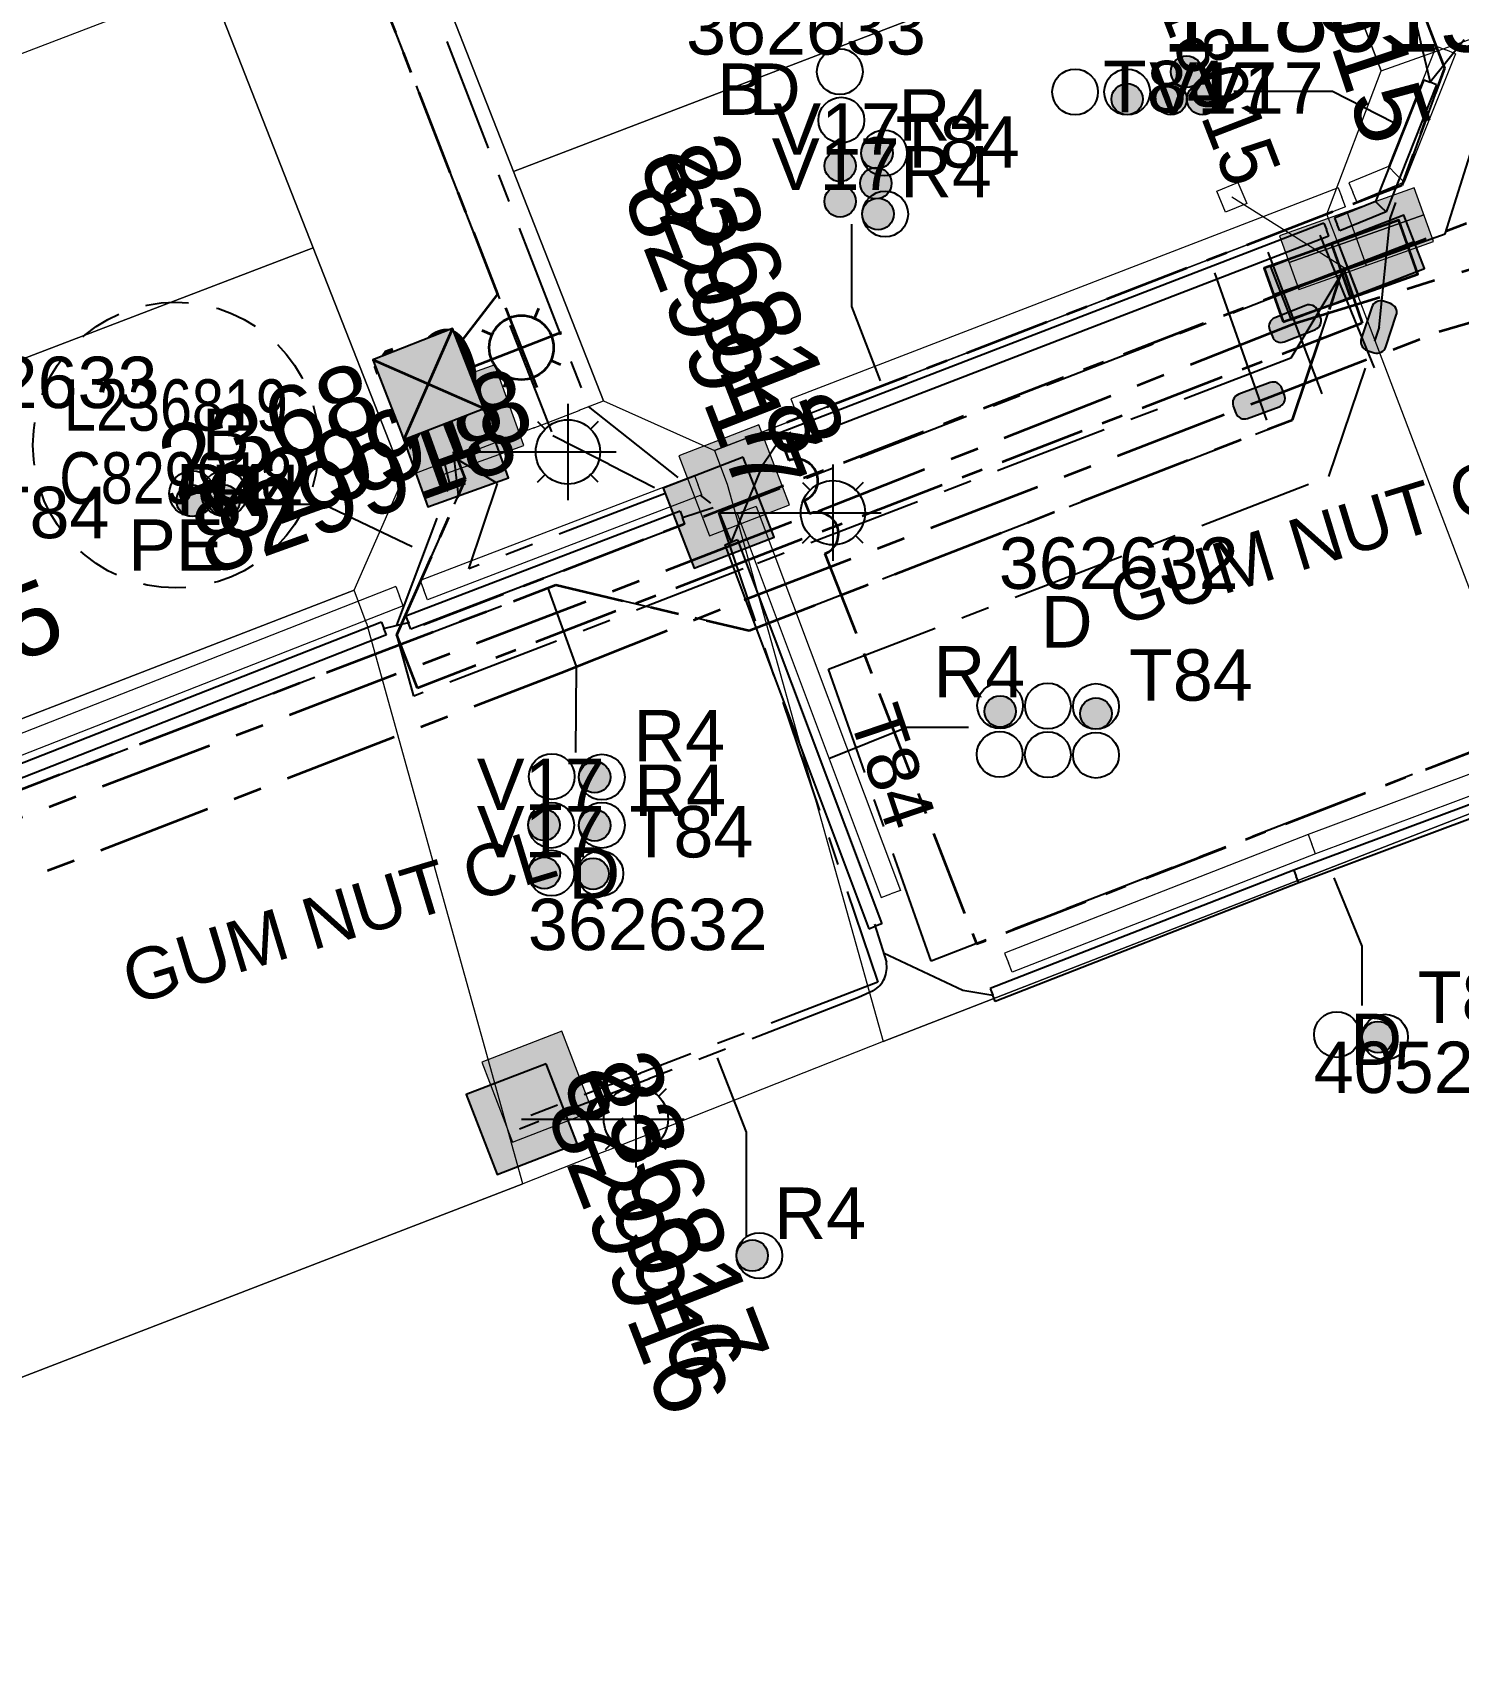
# Model space of a CAD drawing. Header units: metres. Extents: x 0 to 310918, y 0 to 6270107.
# Drawn here: x 310608.4 to 310658.3, y 6269628 to 6269685.3 of the extents above; entities that cross this region are included whole.
import ezdxf
from ezdxf import colors
from ezdxf.entities.mleader import LeaderData, LeaderLine
from ezdxf.enums import TextEntityAlignment as Align
from ezdxf.math import Vec2, Vec3

# ---------------------------------------------------------------- set-up
doc = ezdxf.new("R2010")
doc.units = ezdxf.units.M
for name, pattern in [('Cable Exist UG', [7, 4, -1, 1, -1]), ('Dash', [5, 3, -2]), ('DASHED', [19.05, 12.7, -6.35]), ('PHANTOMX2', [6.6, 3, -0.75, 0.2, -0.75, 0.2, -0.75, 0.2, -0.75])]:
    doc.linetypes.add(name, pattern=pattern)
doc.layers.get('0').update_dxf_attribs({"color": 6})
for name, color, linetype, lineweight in [('_User Miscellaneous1', 30, 'Continuous', 13), ('_User_HV_Exist', 1, 'Continuous', 35), ('_User_LV_Exist', 5, 'Continuous', 35), ('Cadastre Developer_SP_NEW', 92, 'Continuous', 15), ('Cadastre Land Parcels_SP_EXT', 118, 'Continuous', 15), ('Cadastre Roads_SP_EXT', 218, 'Continuous', 15), ('Mains_HV_EXT', 13, 'Continuous', 25), ('Mains_LV_EXT', 163, 'Continuous', 25), ('Mains_LV_SL_EXT', 135, 'Continuous', 25), ('Services_SP_EXT', 42, 'PHANTOMX2', 20)]:
    doc.layers.add(name, color=color, linetype=linetype, lineweight=lineweight)
doc.layers.add('_User Miscellaneous12', color=252, linetype='Continuous', lineweight=13, plot=False, transparency=0.75)
for name, color, linetype in [('Duct_SP_EXT', 30, 'Continuous'), ('Equip_HV_EXT', 7, 'Continuous'), ('Equip_LV_EXT', 7, 'Continuous'), ('Notes_LV_MISC', 5, 'Continuous'), ('SupportsUG_SP_LV_EXT', 7, 'Continuous'), ('SupportsUG_SP_LV_SL_EXT', 7, 'Continuous'), ('Trench_SP_EXT', 7, 'Continuous')]:
    doc.layers.add(name, color=color, linetype=linetype)
doc.layers.add('Features_HIDE', color=1, linetype='Continuous', plot=False)
doc.layers.add('UNKNOWN_FEATURES', color=1, linetype='DASHED', plot=False)
doc.styles.add('COLUMN_LABEL', font='arial.ttf', dxfattribs={"height": 2})
doc.styles.add('iecARIAL', font='arial.ttf', dxfattribs={"height": 2})
doc.styles.add('POLE_LABEL', font='arial.ttf', dxfattribs={"height": 2})
doc.styles.add('SL_LABEL', font='arial.ttf', dxfattribs={"height": 2})
doc.styles.get("Standard").update_dxf_attribs({"font": 'arial.ttf'})

# ---------------------------------------------------------------- blocks, each defined once
blk = doc.blocks.new('COLUMN_EXT')
blk.add_hatch(color=256).paths.add_polyline_path([(1.5, -1.5), (1.5, 1.5), (-1.5, 1.5), (-1.5, -1.5)])
blk.add_lwpolyline([(1.5, 1.5), (-1.5, 1.5), (-1.5, -1.5), (1.5, -1.5)], close=True)
at = {"flags": 1}
blk.add_attdef('Z', (-1.813, 2.351), '', height=0.2, rotation=180, dxfattribs=at)
at = {"flags": 9}
for tag, p in [('SUBURB', (-1.813, 1.8)), ('NOTES', (-1.813, 2)), ('STREETNAME', (-1.813, 1.6)), ('LOCATION', (-1.813, 1.4)), ('LEGEND', (-1.813, 1.2)), ('OWNED_BY', (-1.813, 0.6)), ('USAGE', (-1.813, 1)), ('STATE', (-1.813, 0.8)), ('COLUMN_TYPE', (-1.813, 0.4))]:
    blk.add_attdef(tag, text='', height=0.2, rotation=180, dxfattribs=at).set_placement(p, align=Align.MIDDLE_LEFT)
for tag, style, p in [('STRUCTURE_PLANT_NUMBER', 'POLE_LABEL', (-1.813, -0.031)), ('STREET_CODE', 'COLUMN_LABEL', (-1.813, 0.2))]:
    blk.add_attdef(tag, text='', height=0.2, rotation=180, dxfattribs=dict(at, style=style)).set_placement(p, align=Align.MIDDLE_LEFT)
at = {"style": 'COLUMN_LABEL', "width": 0.9, "flags": 8}
blk.add_attdef('ASSET_NUM', text='', height=2, rotation=270, dxfattribs=at).set_placement((2, -4), align=Align.MIDDLE_LEFT)
blk = doc.blocks.new('PILLAR_EXT')
blk.add_hatch(color=256).paths.add_polyline_path([(-2.5, 1), (-2.5, -1), (2.5, -1), (2.5, 1)])
for p, q in [((0, 1), (0, -1)), ((-2.5, 0), (2.5, 0))]:
    blk.add_line(p, q)
at = {"ltscale": 10}
blk.add_line((2.5, 0), (-2.5, 0), dxfattribs=at)
blk.add_lwpolyline([(-2.5, -1), (-1.25, -1), (1.25, -1), (2.5, -1), (2.5, 1), (-2.5, 1)], close=True)
at = {"width": 0.9, "flags": 8}
blk.add_attdef('ASSET_NUM', text='', height=2, rotation=90, dxfattribs=at).set_placement((-2, 4), align=Align.MIDDLE_LEFT)
for tag, p, flags in [('OWNED_BY', (0, -0.2), 9), ('STATE', (0, -0.4), 9), ('SUPPORT_TYPE', (0, -0.6), 9), ('USAGE', (0, -0.8), 9), ('LEGEND', (0, -1), 9), ('LOCATION', (0, -1.2), 9), ('STREETNAME', (0, -1.8), 9), ('NOTES', (0, -1.4), 9), ('PARENT', (0, -1.6), 9), ('SUBURB', (0, -2), 1)]:
    blk.add_attdef(tag, p, '', height=0.2, dxfattribs=dict(flags=flags))
blk = doc.blocks.new('DUCT_EXT')
blk.add_circle((0, 0.8), 0.8)
at = {"flags": 1}
blk.add_attdef('Z', (0, 0), '', height=0.2, dxfattribs=at)
at = {"flags": 9}
for tag, p in [('DUCT_CODE', (0, 0)), ('XSECT_TYPE', (0, -0.2)), ('STATE', (0, -0.6)), ('FB_REFERENCE', (0, -0.4)), ('NOTES', (0, -0.8))]:
    blk.add_attdef(tag, text='', height=0.2, dxfattribs=at).set_placement(p, align=Align.MIDDLE_LEFT)
blk = doc.blocks.new('SL_LANTERN_EXT')
at = {"flags": 9}
for tag, p in [('LRATECODE', (-7.4, 0)), ('LOUTREACHVOCAB', (-7.2, 0)), ('LOUTREACH', (-7, 0)), ('LANTNUMBER', (-6.6, 0)), ('LNEW', (-6.4, 0)), ('LMASTVOCAB', (-6.2, 0)), ('LMAST', (-6, 0)), ('LLAMPVOCAB', (-5.8, 0)), ('LLAMP', (-5.6, 0)), ('LEXIST', (-5.4, 0)), ('LCHARGE3PERCENT', (-5.2, 0)), ('LCHARGE3', (-5, 0)), ('LCHARGE2PERCENT', (-4.8, 0)), ('LCHARGE2', (-4.6, 0)), ('LCHARGE1PERCENT', (-4.4, 0)), ('LCHARGE1', (-4.2, 0)), ('LCATEGORY', (-4, 0)), ('LBRACKETVOCAB', (-3.8, 0)), ('LBRACKET', (-3.6, 0)), ('LKINGHEIGHT', (-3.4, 0)), ('CREPLACE', (-3.2, 0)), ('CREMOVE', (-3, 0)), ('CNUMBER', (-2.8, 0)), ('CNEW', (-2.6, 0)), ('CEXIST', (-2.4, 0)), ('USAGE', (-2.2, 0)), ('STATE', (-2, 0)), ('OWNED_BY', (-1.8, 0)), ('ORIENTATION', (-1.6, 0)), ('OPERATING_VOLTAGE', (-1.4, 0)), ('NO_PHASES', (-1.2, 0)), ('LANTERN_TYPE', (-1, 0)), ('LANTERN_PURPOSE', (-0.8, 0)), ('CONTROL_TYPE', (-0.6, 0)), ('CONSTRUCTED_VOLTAGE', (-0.4, 0))]:
    blk.add_attdef(tag, text='', height=0.001, rotation=270, dxfattribs=at).set_placement(p, align=Align.MIDDLE_LEFT)
at = {"style": 'SL_LABEL', "flags": 9}
blk.add_attdef('STREET_CODE', text='', height=0.001, rotation=270, dxfattribs=at).set_placement((0.001, 0), align=Align.MIDDLE_LEFT)
at = {"flags": 1}
blk.add_attdef('Z', (0, 0), '', height=0.001, rotation=270, dxfattribs=at)
at = {"width": 0.9}
blk.add_attdef('LNUMBER', text='', height=1, dxfattribs=at).set_placement((7, -1), align=Align.MIDDLE_LEFT)
at = {"flags": 9}
for tag, p in [('LREMOVE', (0, -7.6)), ('LREPLACE', (0, -7.8)), ('LTYPE', (0, -8)), ('LTYPEVOCAB', (0, -8.2)), ('LEGEND', (0, -8.4)), ('SUBURB', (0, -8.6)), ('STREETNAME', (0, -8.8)), ('LOCATION', (0, -9)), ('NOTES', (0, -9.2)), ('MAINTAINED_BY', (0, -9.863))]:
    blk.add_attdef(tag, text='', height=0.001, dxfattribs=at).set_placement(p, align=Align.MIDDLE_LEFT)
blk.add_attdef('OPERATED_BY', (0, -9.607), '', height=0.001, dxfattribs=at)
at = {"layer": 'Features_HIDE', "width": 0.9}
blk.add_attdef('ASSET_NUM', text='', height=1, dxfattribs=at).set_placement((7, 1), align=Align.MIDDLE_LEFT)
at = {"transparency": 33554651}
blk.add_wipeout([(5.688, 0), (5.061, -1.061), (4, -1.688), (2.939, -1.061), (2.313, 0), (2.939, 1.061), (4, 1.687), (5.061, 1.061)], dxfattribs=at)
for p, q in [((4, 1.687), (4, 0)), ((2.939, 1.061), (3.205, 0.795)), ((5.061, 1.061), (4.795, 0.795)), ((0, 0), (4, 0)), ((4, 0), (5.688, 0)), ((4, 0), (4, -1.688)), ((2.939, -1.061), (3.205, -0.795)), ((5.061, -1.061), (4.795, -0.795))]:
    blk.add_line(p, q)
blk.add_circle((4, 0), 1.125)
blk = doc.blocks.new('CCP_EXT')
at = {"flags": 9}
for tag, p in [('OWNED_BY', (0, -1)), ('USAGE', (0, -1.2)), ('STATE', (0, -1.8)), ('LEGEND', (0, -1.4)), ('LIFE_SUPPORT', (0, -1.6)), ('NOTES', (0, -2))]:
    blk.add_attdef(tag, text='', height=0.2, dxfattribs=at).set_placement(p, align=Align.MIDDLE_LEFT)
at = {"transparency": 33554651}
blk.add_wipeout([(0, 0.566), (0.566, 0), (0, -0.566), (-0.566, 0)], dxfattribs=at)
blk.add_lwpolyline([(-0.566, 0), (0, 0.566), (0.566, 0), (0, -0.566), (-0.566, 0)])
at = {"flags": 1}
blk.add_attdef('Z', (0, 0), '', height=0.2, dxfattribs=at)
at = {"flags": 9}
for tag, p in [('CCP_TYPE', (0, 0)), ('OPERATING_VOLTAGE', (0, -0.6)), ('CONSTRUCTED_VOLTAGE', (0, -0.2)), ('NO_PHASES', (0, -0.4)), ('ORIENTATION', (0, -0.8))]:
    blk.add_attdef(tag, text='', height=0.2, dxfattribs=at).set_placement(p, align=Align.MIDDLE_LEFT)
blk = doc.blocks.new('HV_STJ_EXT')
h = blk.add_hatch(color=256)
edge = h.paths.add_edge_path()
edge.add_ellipse((-0.586, 0.131), major_axis=(0.226, 0.226), ratio=1, start_angle=44.99996, end_angle=135)
edge.add_line((-0.906, 0.131), (-0.906, -0.131))
edge.add_ellipse((-0.586, -0.131), major_axis=(0.226, 0.226), ratio=1, start_angle=134.99996, end_angle=225)
edge.add_line((-0.586, -0.451), (0.586, -0.451))
edge.add_ellipse((0.586, -0.131), major_axis=(-0.226, 0.226), ratio=1, start_angle=134.99996, end_angle=225)
edge.add_line((0.906, -0.131), (0.906, 0.131))
edge.add_ellipse((0.586, 0.131), major_axis=(-0.226, 0.226), ratio=1, start_angle=224.99996, end_angle=315)
edge.add_line((0.586, 0.451), (-0.586, 0.451))
blk.add_lwpolyline([(-0.906, 0.131), (-0.906, -0.131, 0.414214), (-0.586, -0.451), (0.586, -0.451, 0.414214), (0.906, -0.131), (0.906, 0.131, 0.414214), (0.586, 0.451), (-0.586, 0.451, 0.414214)], format="xyb", close=True)
for tag, flags, p in [('ORIENTATION', 9, (1.5, 0)), ('USAGE', 9, (1.5, -0.2)), ('LEGEND', 9, (1.5, -0.4)), ('NOTES', 9, (1.5, -0.6)), ('Z', 1, (1.5, -0.8))]:
    blk.add_attdef(tag, text='', height=0.2, dxfattribs=dict(flags=flags)).set_placement(p, align=Align.MIDDLE_LEFT)
blk = doc.blocks.new('LV_STJ_EXT')
h = blk.add_hatch(color=256)
edge = h.paths.add_edge_path()
edge.add_ellipse((-0.586, 0.131), major_axis=(0.226, 0.226), ratio=1, start_angle=44.99996, end_angle=135)
edge.add_line((-0.906, 0.131), (-0.906, -0.131))
edge.add_ellipse((-0.586, -0.131), major_axis=(0.226, 0.226), ratio=1, start_angle=134.99996, end_angle=225)
edge.add_line((-0.586, -0.451), (0.586, -0.451))
edge.add_ellipse((0.586, -0.131), major_axis=(-0.226, 0.226), ratio=1, start_angle=134.99996, end_angle=225)
edge.add_line((0.906, -0.131), (0.906, 0.131))
edge.add_ellipse((0.586, 0.131), major_axis=(-0.226, 0.226), ratio=1, start_angle=224.99996, end_angle=315)
edge.add_line((0.586, 0.451), (-0.586, 0.451))
blk.add_lwpolyline([(-0.906, 0.131), (-0.906, -0.131, 0.414214), (-0.586, -0.451), (0.586, -0.451, 0.414214), (0.906, -0.131), (0.906, 0.131, 0.414214), (0.586, 0.451), (-0.586, 0.451, 0.414214)], format="xyb", close=True)
at = {"flags": 1}
blk.add_attdef('Z', (0, 0), '', height=0.2, dxfattribs=at)
at = {"flags": 9}
for tag, p in [('ORIENTATION', (0, 0)), ('USAGE', (0, -0.2)), ('LEGEND', (0, -0.4)), ('NOTES', (0, -0.6))]:
    blk.add_attdef(tag, text='', height=0.2, dxfattribs=at).set_placement(p, align=Align.MIDDLE_LEFT)
blk = doc.blocks.new('CABLE_LARGE_EXT')
h = blk.add_hatch(color=256)
edge = h.paths.add_edge_path()
edge.add_arc((0, 0.55), 0.55, 0, 360)
blk.add_circle((0, 0.55), 0.55)
at = {"flags": 1}
blk.add_attdef('Z', (0, 0), '', height=0.2, dxfattribs=at)
at = {"flags": 9}
for tag, p in [('COND_CODE', (0, 0)), ('XSECT_SIZE', (0, -0.6)), ('STATE', (0, -0.4)), ('FB_REFERENCE', (0, -0.2)), ('NOTES', (0, -0.8))]:
    blk.add_attdef(tag, text='', height=0.2, dxfattribs=at).set_placement(p, align=Align.MIDDLE_LEFT)
blk = doc.blocks.new('*U389')
for p, q in [((0.342, 9.224), (0.607, 8.959)), ((1.403, 9.664), (1.403, 6.664)), ((2.198, 8.959), (2.463, 9.224)), ((2.463, 9.224), (2.198, 8.959)), ((0.278, 8.164), (-0.097, 8.164)), ((0.342, 7.103), (0.607, 7.368)), ((2.463, 7.103), (2.198, 7.368)), ((2.198, 7.368), (2.463, 7.103))]:
    blk.add_line(p, q)
blk.add_circle((1.403, 8.164), 1.125)
at = {"transparency": 33554651}
blk.add_wipeout([(3.403, 9.664), (3.403, 6.664), (6.403, 6.664), (6.403, 9.664)], dxfattribs=at)
h = blk.add_hatch(color=256)
h.dxf.hatch_style = 1
h.paths.add_polyline_path([(4.903, 6.664), (4.903, 9.664), (3.403, 9.664), (3.403, 6.664)])
h.paths.add_polyline_path([(6.403, 8.164), (6.403, 9.664), (4.903, 9.664), (4.903, 8.164)])
h.paths.add_polyline_path([(6.403, 6.664), (6.403, 8.164), (4.903, 8.164), (4.903, 6.664)])
for p, q in [((3.403, 9.664), (6.403, 6.664)), ((3.403, 9.664), (6.403, 6.664)), ((3.403, 6.664), (6.403, 9.664)), ((3.403, 8.164), (-0.097, 8.164))]:
    blk.add_line(p, q)
at = {"lineweight": -3}
blk.add_lwpolyline([(3.403, 9.664), (3.403, 6.664), (6.403, 6.664), (6.403, 9.664)], close=True, dxfattribs=at)
blk = doc.blocks.new('*U284')
at = {"linetype": 'Dash', "ltscale": 0.5}
blk.add_circle((0, 0), 5, dxfattribs=at)
at = {"insert": (0, -2.6), "char_height": 1.8, "attachment_point": 2}
blk.add_mtext('PE', dxfattribs=at)
at = {"width": 0.8}
blk.add_attdef('SNUMBER', text='', height=1.8, dxfattribs=at).set_placement((0, 0.5), align=Align.CENTER)
at = {"flags": 1}
blk.add_attdef('Z', (0, 0), '', height=0.2, dxfattribs=at)
at = {"width": 0.8}
blk.add_attdef('CNUMBER', text='', height=1.8, dxfattribs=at).set_placement((0, -0.25), align=Align.TOP_CENTER)

msp = doc.modelspace()

# ---------------------------------------------------------------- linework, layer by layer
at = {"layer": '_User Miscellaneous1'}
for p, q in [((310657.547, 6269684.867), (310655.869, 6269680.653)), ((310658.216, 6269684.6), (310656.425, 6269680.103)), ((310657.547, 6269684.867), (310657.881, 6269684.734)), ((310658.216, 6269684.6), (310657.881, 6269684.734)), ((310655.869, 6269680.653), (310654.488, 6269680.086)), ((310655.869, 6269680.653), (310656.147, 6269680.378)), ((310654.115, 6269679.91), (310654.244, 6269679.574)), ((310654.488, 6269680.086), (310654.625, 6269679.753)), ((310656.425, 6269680.103), (310654.761, 6269679.42)), ((310656.425, 6269680.103), (310656.147, 6269680.378)), ((310654.374, 6269679.239), (310654.244, 6269679.574)), ((310654.761, 6269679.42), (310654.625, 6269679.753)), ((310621.998, 6269666.159), (310622.126, 6269665.822)), ((310621.145, 6269665.953), (310598.823, 6269657.191)), ((310621.145, 6269665.953), (310621.277, 6269665.618)), ((310621.408, 6269665.283), (310621.277, 6269665.618)), ((310622.255, 6269665.486), (310622.126, 6269665.822)), ((310621.408, 6269665.283), (310599.086, 6269656.521)), ((310664.306, 6269661.472), (310653.062, 6269657.274)), ((310664.557, 6269660.798), (310653.319, 6269656.602)), ((310653.062, 6269657.274), (310642.445, 6269653.125)), ((310653.062, 6269657.274), (310653.191, 6269656.938)), ((310653.319, 6269656.602), (310653.191, 6269656.938)), ((310653.319, 6269656.602), (310642.707, 6269652.455)), ((310638.128, 6269655.069), (310638.465, 6269655.195)), ((310638.802, 6269655.322), (310638.465, 6269655.195)), ((310642.445, 6269653.125), (310642.576, 6269652.79)), ((310642.707, 6269652.455), (310642.576, 6269652.79))]:
    msp.add_line(p, q, dxfattribs=at)
at = {"layer": '_User_HV_Exist', "linetype": 'Cable Exist UG'}
msp.add_lwpolyline([(310675.645, 6269682.253), (310652.607, 6269675.155)], dxfattribs=at)
at = {"layer": '_User_LV_Exist', "color": 6, "linetype": 'Cable Exist UG', "ltscale": 0.75, "flags": 128}
msp.add_lwpolyline([(310654.397, 6269677.062), (310670.362, 6269683.191)], dxfattribs=at)
at = {"layer": 'Cadastre Land Parcels_SP_EXT', "linetype": 'Continuous'}
for points in [[(310652.915, 6269691.066), (310649.347, 6269700.412), (310621.608, 6269689.798), (310625.267, 6269680.48), (310652.915, 6269691.066)], [(310653.718, 6269678.98), (310655.614, 6269683.996), (310652.915, 6269691.066), (310625.267, 6269680.48), (310628.418, 6269672.454), (310632.297, 6269670.712), (310653.718, 6269678.98)], [(310618.261, 6269677.809), (310614.605, 6269687.119), (310586.583, 6269676.398), (310590.232, 6269667.084), (310618.261, 6269677.809)], [(310619.688, 6269665.831), (310621.421, 6269669.759), (310618.261, 6269677.809), (310590.232, 6269667.084), (310593.027, 6269659.95), (310593.049, 6269659.872), (310598.209, 6269657.522), (310619.688, 6269665.831)], [(310708.233, 6269549.375), (310694.871, 6269584.252), (310667.239, 6269656.389), (310661.324, 6269659.018), (310638.2, 6269650.031), (310625.585, 6269645.054), (310604.036, 6269636.736), (310576.068, 6269626.069), (310549.896, 6269615.893), (310549.363, 6269581.433), (310547.391, 6269454.555), (310708.233, 6269549.375)]]:
    msp.add_lwpolyline(points, close=True, dxfattribs=at)
at = {"layer": 'Cadastre Roads_SP_EXT', "linetype": 'Continuous'}
msp.add_lwpolyline([(310602.563, 6269822.778), (310619.747, 6269777.847), (310638.649, 6269728.436), (310642.213, 6269719.1), (310645.78, 6269709.757), (310649.347, 6269700.412), (310652.915, 6269691.066), (310655.614, 6269683.996), (310675.498, 6269691.066), (310675.498, 6269691.066), (310676.765, 6269691.625), (310673.202, 6269700.92), (310669.265, 6269711.191), (310665.328, 6269721.463), (310661.391, 6269731.733), (310657.454, 6269742.003), (310653.516, 6269752.274), (310649.584, 6269762.533), (310646.006, 6269771.864), (310642.428, 6269781.195), (310638.493, 6269791.46), (310634.922, 6269800.773), (310631.344, 6269810.106)], dxfattribs=at)
at = {"layer": 'Duct_SP_EXT'}
for p, q in [((310657.113, 6269683.69), (310655.417, 6269679.429)), ((310657.559, 6269683.512), (310655.788, 6269679.062)), ((310657.113, 6269683.69), (310657.336, 6269683.601)), ((310657.559, 6269683.512), (310657.336, 6269683.601)), ((310655.417, 6269679.429), (310653.989, 6269678.843)), ((310655.417, 6269679.429), (310655.603, 6269679.245)), ((310653.989, 6269678.843), (310654.08, 6269678.621)), ((310655.788, 6269679.062), (310654.171, 6269678.399)), ((310655.788, 6269679.062), (310655.603, 6269679.245)), ((310653.613, 6269678.666), (310653.7, 6269678.442)), ((310653.786, 6269678.218), (310653.7, 6269678.442)), ((310654.171, 6269678.399), (310654.08, 6269678.621)), ((310620.644, 6269664.709), (310598.322, 6269655.947)), ((310620.644, 6269664.709), (310620.732, 6269664.485)), ((310620.82, 6269664.262), (310620.732, 6269664.485)), ((310621.496, 6269664.914), (310621.582, 6269664.69)), ((310621.667, 6269664.466), (310621.582, 6269664.69)), ((310620.82, 6269664.262), (310598.498, 6269655.5)), ((310663.803, 6269660.227), (310652.56, 6269656.03)), ((310663.971, 6269659.777), (310652.732, 6269655.581)), ((310652.56, 6269656.03), (310641.944, 6269651.881)), ((310652.56, 6269656.03), (310652.646, 6269655.805)), ((310652.732, 6269655.581), (310652.646, 6269655.805)), ((310652.732, 6269655.581), (310642.118, 6269651.434)), ((310637.695, 6269653.978), (310637.92, 6269654.063)), ((310638.145, 6269654.147), (310637.92, 6269654.063)), ((310641.944, 6269651.881), (310642.031, 6269651.658)), ((310642.118, 6269651.434), (310642.031, 6269651.658))]:
    msp.add_line(p, q, dxfattribs=at)
for points in [[(310636.741, 6269686.404), (310636.739, 6269685.041)], [(310650.462, 6269683.294), (310653.91, 6269683.294), (310656.06, 6269682.196)], [(310637.092, 6269678.632), (310637.084, 6269675.748), (310638.096, 6269673.156)], [(310627.448, 6269660.149), (310627.473, 6269663.154), (310626.462, 6269665.937)], [(310641.184, 6269661.021), (310639.029, 6269661.022), (310636.298, 6269659.92)], [(310654.953, 6269651.289), (310654.953, 6269653.373), (310653.971, 6269655.756)]]:
    msp.add_lwpolyline(points, dxfattribs=at)
at = {"layer": 'Mains_HV_EXT', "linetype": 'Cable Exist UG'}
msp.add_lwpolyline([(310675.645, 6269682.253), (310652.607, 6269675.155)], dxfattribs=at)
at = {"layer": 'Mains_LV_EXT', "linetype": 'Cable Exist UG'}
msp.add_lwpolyline([(310654.397, 6269677.062), (310657.861, 6269678.299), (310660.138, 6269685.537), (310674.988, 6269690.713)], dxfattribs=at)
at = {"layer": 'Trench_SP_EXT', "linetype": 'Cable Exist UG'}
for points in [[(310656.72, 6269686.129), (310657.336, 6269683.601)], [(310658.52, 6269685.079), (310657.336, 6269683.601)], [(310620.723, 6269664.482), (310621.64, 6269664.712)], [(310638.206, 6269653.137), (310640.988, 6269651.829), (310642.031, 6269651.658)]]:
    msp.add_lwpolyline(points, dxfattribs=at)
at = {"layer": 'UNKNOWN_FEATURES'}
for points in [[(310653.476, 6269678.248), (310655.377, 6269673.61)], [(310651.658, 6269677.66), (310653.541, 6269672.699)], [(310649.783, 6269676.931), (310651.601, 6269671.774)]]:
    msp.add_lwpolyline(points, dxfattribs=at)

# ---------------------------------------------------------------- block references
at = {"layer": '_User Miscellaneous1'}
ref = msp.add_blockref('PILLAR_EXT', (310654.756, 6269678.126), dxfattribs=dict(at, rotation=19.59989405568185))
ref.add_attrib('ASSET_NUM', '118015', dxfattribs={"layer": '0', "height": 2.5, "rotation": 288.35849, "style": 'iecARIAL'}).set_placement((310656.256, 6269681.626), align=Align.MIDDLE_RIGHT)
ref = msp.add_blockref('COLUMN_EXT', (310598.948, 6269656.654), dxfattribs=dict(at, rotation=20.40336263778561))
ref.add_attrib('ASSET_NUM', '829915', dxfattribs={"layer": '0', "height": 2.5, "rotation": 21.15017, "style": 'COLUMN_LABEL'}).set_placement((310609.274, 6269665.153), align=Align.MIDDLE_RIGHT)
at = {"layer": 'Duct_SP_EXT'}
for name, p, rotation in [('DUCT_EXT', (310635.879, 6269683.962), 270.5746719342695), ('DUCT_EXT', (310635.93, 6269682.275), 269.8265272703563), ('DUCT_EXT', (310637.429, 6269681.123), 269.9605119986063), ('DUCT_EXT', (310637.466, 6269678.99), 269.9400811542442), ('DUCT_EXT', (310625.803, 6269659.302), 270.0490379961665), ('DUCT_EXT', (310627.555, 6269659.283), 270.0880048540619), ('CABLE_LARGE_EXT', (310627.555, 6269659.283), 269.9999999999998), ('CABLE_LARGE_EXT', (310625.782, 6269657.61), 270.3390243199124), ('DUCT_EXT', (310625.782, 6269657.61), 269.3254562780403), ('DUCT_EXT', (310627.555, 6269657.596), 270.3271289861001), ('CABLE_LARGE_EXT', (310627.555, 6269657.596), 269.9999999999998), ('CABLE_LARGE_EXT', (310625.791, 6269655.923), 270.6227556930062), ('DUCT_EXT', (310625.791, 6269655.923), 270.0572639085368), ('CABLE_LARGE_EXT', (310627.499, 6269655.904), 269.6419983064598), ('DUCT_EXT', (310627.499, 6269655.904), 270.4440098969671), ('DUCT_EXT', (310653.269, 6269650.275), 269.9570721235431), ('DUCT_EXT', (310654.953, 6269650.185), 269.9570721235431), ('CABLE_LARGE_EXT', (310654.953, 6269650.185), 269.9570721235431), ('DUCT_EXT', (310633.065, 6269642.54), 269.9605119986063)]:
    msp.add_blockref(name, p, dxfattribs=dict(at, rotation=rotation))
for name, p in [('CABLE_LARGE_EXT', (310648.812, 6269683.419)), ('DUCT_EXT', (310644.911, 6269682.46)), ('DUCT_EXT', (310646.731, 6269682.46)), ('CABLE_LARGE_EXT', (310646.731, 6269682.459)), ('CABLE_LARGE_EXT', (310648.265, 6269682.459)), ('CABLE_LARGE_EXT', (310649.372, 6269682.459)), ('DUCT_EXT', (310614.021, 6269668.408)), ('DUCT_EXT', (310615.142, 6269668.407)), ('DUCT_EXT', (310642.286, 6269660.985)), ('CABLE_LARGE_EXT', (310642.289, 6269661.033)), ('DUCT_EXT', (310643.958, 6269660.971)), ('DUCT_EXT', (310645.641, 6269660.957)), ('CABLE_LARGE_EXT', (310645.64, 6269660.957)), ('DUCT_EXT', (310642.273, 6269659.282)), ('DUCT_EXT', (310643.956, 6269659.269)), ('DUCT_EXT', (310645.641, 6269659.251))]:
    msp.add_blockref(name, p, dxfattribs=at)
at = {"layer": 'Equip_HV_EXT'}
for p, rotation in [((310652.606, 6269675.155), 21.51935651517495), ((310651.339, 6269672.462), 20.27668750771524)]:
    msp.add_blockref('HV_STJ_EXT', p, dxfattribs=dict(at, rotation=rotation))
at = {"layer": 'Equip_LV_EXT', "rotation": 71.68361242724504}
msp.add_blockref('LV_STJ_EXT', (310655.534, 6269675.035), dxfattribs=at)
at = {"layer": 'SupportsUG_SP_LV_EXT'}
ref = msp.add_blockref('PILLAR_EXT', (310654.211, 6269676.993), dxfattribs=dict(at, rotation=19.59989405568185))
ref.add_attrib('ASSET_NUM', '118015', dxfattribs={"layer": '0', "height": 2.5, "style": 'iecARIAL'}).set_placement((310659.605, 6269685.921), align=Align.MIDDLE_RIGHT)
at = {"layer": 'SupportsUG_SP_LV_SL_EXT'}
ref = msp.add_blockref('COLUMN_EXT', (310632.438, 6269668.535), dxfattribs=dict(at, rotation=21.1523312413413))
ref.add_attrib('ASSET_NUM', '829917', dxfattribs={"layer": '0', "height": 2.5, "rotation": 291.15233, "style": 'COLUMN_LABEL'}).set_placement((310634.438, 6269669.285), align=Align.MIDDLE_RIGHT)
ref = msp.add_blockref('COLUMN_EXT', (310623.166, 6269670.664), dxfattribs=dict(at, rotation=109.7664201285071))
ref.add_attrib('ASSET_NUM', '829918', dxfattribs={"layer": '0', "height": 2.5, "rotation": 19.76642, "style": 'COLUMN_LABEL'}).set_placement((310625.166, 6269671.414), align=Align.MIDDLE_RIGHT)
ref = msp.add_blockref('COLUMN_EXT', (310625.547, 6269647.316), dxfattribs=dict(at, rotation=21.15110339259663))
ref.add_attrib('ASSET_NUM', '829916', dxfattribs={"layer": '0', "height": 2.5, "rotation": 291.1511, "style": 'COLUMN_LABEL'}).set_placement((310627.547, 6269648.066), align=Align.MIDDLE_LEFT)

# ---------------------------------------------------------------- texts
at = {"layer": '_User_LV_Exist'}
msp.add_text('GUM NUT CL', height=1.8, rotation=17.01076, dxfattribs=at).set_placement((310646.45, 6269664.555))
at = {"layer": 'Cadastre Roads_SP_EXT'}
for rotation, p in [(17.01076, (310646.45, 6269664.555)), (16.89766, (310611.933, 6269651.301))]:
    msp.add_text('GUM NUT CL', height=1.8, rotation=rotation, dxfattribs=at).set_placement(p)
at = {"layer": 'Duct_SP_EXT'}
for s, p in [('362633', (310631.301, 6269684.57)), ('B', (310632.387, 6269682.459)), ('D', (310633.496, 6269682.459)), ('T84', (310645.883, 6269682.551)), ('V17', (310647.504, 6269682.496)), ('V17', (310649.132, 6269682.496)), ('R4', (310638.731, 6269681.557)), ('T84', (310638.637, 6269680.613)), ('R4', (310638.787, 6269679.573)), ('362633', (310604.419, 6269672.198)), ('B', (310614.361, 6269670.373)), ('T84', (310606.797, 6269667.645)), ('362632', (310642.241, 6269665.872)), ('D', (310643.708, 6269663.819)), ('R4', (310639.953, 6269662.075)), ('T84', (310646.793, 6269661.958)), ('R4', (310629.454, 6269659.836)), ('V17', (310623.978, 6269658.132)), ('R4', (310629.482, 6269657.924)), ('V17', (310623.978, 6269656.473)), ('T84', (310629.322, 6269656.473)), ('D', (310627.181, 6269655.026)), ('362632', (310625.767, 6269653.23)), ('T84', (310656.892, 6269650.683)), ('D', (310654.536, 6269649.211)), ('405240', (310653.259, 6269648.229)), ('R4', (310634.385, 6269643.123))]:
    msp.add_text(s, height=1.8, dxfattribs=at).set_placement(p)
at = {"layer": 'Mains_LV_EXT'}
msp.add_text('T84', height=1.8, rotation=288.67862, dxfattribs=at).set_placement((310636.979, 6269661.418))

# ---------------------------------------------------------------- next in the draw order: block references
at = {"layer": 'Features_HIDE'}
ref = msp.add_blockref('SL_LANTERN_EXT', (310632.438, 6269668.535), dxfattribs=at)
ref.add_attrib('ASSET_NUM', '236818', dxfattribs={"layer": '0', "height": 2.5, "rotation": 291.15233, "style": 'iecARIAL'}).set_placement((310633.938, 6269670.035), align=Align.BOTTOM_RIGHT)
ref = msp.add_blockref('SL_LANTERN_EXT', (310623.166, 6269670.664), dxfattribs=at)
ref.add_attrib('ASSET_NUM', '236819', dxfattribs={"layer": '0', "height": 2.5, "rotation": 19.76642, "style": 'iecARIAL'}).set_placement((310624.666, 6269672.164), align=Align.BOTTOM_RIGHT)
ref = msp.add_blockref('SL_LANTERN_EXT', (310625.547, 6269647.316), dxfattribs=at)
ref.add_attrib('ASSET_NUM', '236817', dxfattribs={"layer": '0', "height": 2.5, "rotation": 291.1511, "style": 'iecARIAL'}).set_placement((310627.047, 6269648.816), align=Align.BOTTOM_LEFT)
at = {"layer": 'Services_SP_EXT', "rotation": 337.3406481715436}
msp.add_blockref('CCP_EXT', (310650.391, 6269679.575), dxfattribs=at)

# ---------------------------------------------------------------- next in the draw order: linework, layer by layer
at = {"layer": '_User Miscellaneous1'}
for p, q in [((310654.115, 6269679.91), (310634.968, 6269672.527)), ((310654.374, 6269679.239), (310635.227, 6269671.855)), ((310634.968, 6269672.527), (310635.098, 6269672.191)), ((310635.227, 6269671.855), (310635.098, 6269672.191)), ((310631.594, 6269669.834), (310621.998, 6269666.159)), ((310631.594, 6269669.834), (310631.722, 6269669.498)), ((310631.851, 6269669.162), (310622.255, 6269665.486)), ((310631.851, 6269669.162), (310631.722, 6269669.498)), ((310633.084, 6269668.506), (310633.421, 6269668.633)), ((310633.084, 6269668.506), (310638.128, 6269655.069)), ((310633.758, 6269668.759), (310633.421, 6269668.633)), ((310633.758, 6269668.759), (310638.802, 6269655.322))]:
    msp.add_line(p, q, dxfattribs=at)
at = {"layer": '_User Miscellaneous12'}
msp.add_lwpolyline([(310654.397, 6269677.062), (310650.391, 6269679.575)], dxfattribs=at)
at = {"layer": '_User_HV_Exist', "linetype": 'Cable Exist UG'}
for points in [[(310651.368, 6269672.452), (310657.643, 6269674.876), (310676.523, 6269680.382), (310691.776, 6269640.13)], [(310652.667, 6269675.179), (310634.327, 6269667.947), (310627.701, 6269665.386), (310597.767, 6269653.926), (310589.063, 6269658.348), (310576.501, 6269653.645), (310573.125, 6269644.397), (310444.144, 6269594.459), (310436.176, 6269598.271), (310424.696, 6269628.81), (310432.77, 6269632.096), (310432.745, 6269633.987)], [(310433.877, 6269598.453), (310434.543, 6269596.906), (310444.085, 6269592.179), (310574.755, 6269642.802), (310577.871, 6269651.746), (310588.936, 6269656.124), (310597.762, 6269651.693), (310626.917, 6269662.937), (310633.33, 6269665.483), (310651.368, 6269672.452)]]:
    msp.add_lwpolyline(points, dxfattribs=at)
at = {"layer": '_User_LV_Exist', "color": 6, "linetype": 'Cable Exist UG', "ltscale": 0.75, "flags": 128}
for points in [[(310647.593, 6269710.474), (310649.121, 6269706.905), (310649.121, 6269706.905), (310657.834, 6269684.09), (310656.343, 6269679.993), (310653.718, 6269678.98)], [(310653.718, 6269678.98), (310634.435, 6269671.537), (310634.891, 6269670.363)], [(310635.434, 6269668.964), (310635.617, 6269668.499)], [(310636.16, 6269667.101), (310641.462, 6269653.445), (310661.152, 6269661.097), (310668.81, 6269657.88), (310683.598, 6269619.272), (310676.571, 6269616.581)]]:
    msp.add_lwpolyline(points, dxfattribs=at)
at = {"layer": '_User_LV_Exist', "linetype": 'Cable Exist UG', "flags": 128}
msp.add_lwpolyline([(310432.745, 6269633.987), (310431.604, 6269632.466), (310423.542, 6269629.277), (310435.355, 6269597.6), (310440.688, 6269595.449), (310442.649, 6269590.45), (310488.509, 6269608.427), (310489.383, 6269610.952), (310515.017, 6269621.077), (310517.163, 6269619.731), (310532.184, 6269625.621), (310532.793, 6269628.055), (310559.994, 6269638.402), (310562.204, 6269637.072), (310575.447, 6269642.021), (310578.635, 6269650.977), (310578.083, 6269652.87), (310588.962, 6269657.201), (310597.845, 6269652.889), (310600.504, 6269653.871), (310601.495, 6269656.357), (310626.744, 6269666.009), (310633.511, 6269664.417), (310652.519, 6269671.792), (310654.267, 6269677.014)], dxfattribs=at)
at = {"layer": '_User_LV_Exist', "color": 6, "linetype": 'Cable Exist UG'}
for centre, start, end in [((310635.162, 6269669.663), 291.22639, 111.22639), ((310635.882, 6269667.798), 291.71492, 110.73786)]:
    msp.add_arc(centre, 0.75, start, end, dxfattribs=at)
at = {"layer": 'Cadastre Developer_SP_NEW', "linetype": 'Continuous'}
for points in [[(310652.915, 6269691.066), (310649.347, 6269700.412), (310621.608, 6269689.798), (310625.267, 6269680.48), (310652.915, 6269691.066)], [(310653.718, 6269678.98), (310655.614, 6269683.996), (310652.915, 6269691.066), (310625.267, 6269680.48), (310628.418, 6269672.454), (310632.297, 6269670.712), (310653.718, 6269678.98)], [(310618.261, 6269677.809), (310614.605, 6269687.119), (310586.583, 6269676.398), (310590.232, 6269667.084), (310618.261, 6269677.809)], [(310619.688, 6269665.831), (310621.421, 6269669.759), (310618.261, 6269677.809), (310590.232, 6269667.084), (310593.027, 6269659.95), (310593.049, 6269659.872), (310598.209, 6269657.522), (310619.688, 6269665.831)], [(310708.233, 6269549.375), (310694.871, 6269584.252), (310667.239, 6269656.389), (310661.324, 6269659.018), (310638.2, 6269650.031), (310625.585, 6269645.054), (310604.036, 6269636.736), (310576.068, 6269626.069), (310549.896, 6269615.893), (310549.363, 6269581.433), (310547.391, 6269454.555), (310708.233, 6269549.375)]]:
    msp.add_lwpolyline(points, close=True, dxfattribs=at)
at = {"layer": 'Cadastre Roads_SP_EXT', "linetype": 'Continuous'}
for points in [[(310628.418, 6269672.454), (310625.267, 6269680.48), (310621.608, 6269689.798), (310617.953, 6269699.108), (310614.297, 6269708.418), (310610.641, 6269717.728), (310591.7, 6269767.131), (310584.696, 6269764.454), (310603.639, 6269715.051), (310607.295, 6269705.74), (310610.951, 6269696.43), (310614.606, 6269687.119), (310618.261, 6269677.809), (310621.421, 6269669.759), (310628.418, 6269672.454)], [(310661.324, 6269659.018), (310653.957, 6269678.354), (310653.718, 6269678.98), (310632.297, 6269670.712), (310632.74, 6269669.537), (310638.2, 6269650.031), (310661.324, 6269659.018)], [(310625.585, 6269645.054), (310620.133, 6269664.659), (310620.114, 6269664.699), (310619.688, 6269665.831), (310598.209, 6269657.522), (310598.652, 6269656.347), (310604.036, 6269636.736), (310625.585, 6269645.054)]]:
    msp.add_lwpolyline(points, close=True, dxfattribs=at)
at = {"layer": 'Duct_SP_EXT'}
for p, q in [((310653.613, 6269678.666), (310634.467, 6269671.283)), ((310653.786, 6269678.218), (310634.639, 6269670.835)), ((310634.467, 6269671.283), (310634.553, 6269671.059)), ((310634.639, 6269670.835), (310634.553, 6269671.059)), ((310631.092, 6269668.59), (310621.496, 6269664.914)), ((310631.092, 6269668.59), (310631.178, 6269668.365)), ((310631.263, 6269668.141), (310621.667, 6269664.466)), ((310631.263, 6269668.141), (310631.178, 6269668.365)), ((310632.652, 6269667.416), (310632.876, 6269667.5)), ((310632.652, 6269667.416), (310637.695, 6269653.978)), ((310633.101, 6269667.585), (310632.876, 6269667.5)), ((310633.101, 6269667.585), (310638.145, 6269654.147))]:
    msp.add_line(p, q, dxfattribs=at)
for points in [[(310615.873, 6269668.84), (310618.62, 6269668.84), (310621.721, 6269667.351)], [(310633.413, 6269643.211), (310633.413, 6269646.855), (310632.404, 6269649.46)]]:
    msp.add_lwpolyline(points, dxfattribs=at)
at = {"layer": 'Mains_HV_EXT', "linetype": 'Cable Exist UG'}
for points in [[(310651.368, 6269672.452), (310657.643, 6269674.876), (310676.523, 6269680.382), (310691.776, 6269640.13)], [(310652.667, 6269675.179), (310634.327, 6269667.947), (310627.701, 6269665.386), (310597.767, 6269653.926), (310589.063, 6269658.348), (310576.501, 6269653.645), (310573.125, 6269644.397), (310444.144, 6269594.459), (310436.176, 6269598.271), (310424.696, 6269628.81), (310432.77, 6269632.096), (310432.745, 6269633.987)], [(310433.877, 6269598.453), (310434.543, 6269596.906), (310444.085, 6269592.179), (310574.755, 6269642.802), (310577.871, 6269651.746), (310588.936, 6269656.124), (310597.762, 6269651.693), (310626.917, 6269662.937), (310633.33, 6269665.483), (310651.368, 6269672.452)]]:
    msp.add_lwpolyline(points, dxfattribs=at)
at = {"layer": 'Mains_LV_EXT', "linetype": 'Cable Exist UG'}
for points in [[(310647.593, 6269710.474), (310649.121, 6269706.905), (310649.121, 6269706.905), (310657.834, 6269684.09), (310655.922, 6269678.837), (310655.534, 6269675.035)], [(310532.793, 6269628.055), (310559.994, 6269638.402), (310562.204, 6269637.072), (310575.447, 6269642.021), (310578.635, 6269650.977), (310578.083, 6269652.87), (310588.962, 6269657.201), (310597.845, 6269652.889), (310600.504, 6269653.871), (310601.495, 6269656.357), (310626.744, 6269666.009), (310633.511, 6269664.417), (310652.519, 6269671.792), (310654.267, 6269677.014)], [(310676.232, 6269623.27), (310680.581, 6269627.15), (310680.581, 6269627.15), (310668.81, 6269657.88), (310661.375, 6269661.184), (310639.878, 6269652.843), (310636.282, 6269663.061), (310636.282, 6269663.061), (310653.786, 6269669.805), (310655.556, 6269675.028)]]:
    msp.add_lwpolyline(points, dxfattribs=at)
at = {"layer": 'Mains_LV_SL_EXT', "linetype": 'Cable Exist UG'}
for points in [[(310608.732, 6269716.942), (310612.398, 6269707.691), (310612.398, 6269707.691), (310626.638, 6269671.241), (310630.599, 6269669.215), (310623.698, 6269666.571), (310624.706, 6269669.563), (310623.127, 6269670.506)], [(310654.315, 6269677.032), (310652.461, 6269673.948), (310633.297, 6269666.573), (310621.775, 6269662.114), (310621.183, 6269664.265), (310623.34, 6269669.153), (310623.166, 6269670.664)], [(310654.161, 6269676.973), (310632.438, 6269668.535)], [(310632.438, 6269668.535), (310638.005, 6269652.114), (310625.652, 6269647.357)]]:
    msp.add_lwpolyline(points, dxfattribs=at)
at = {"layer": 'Trench_SP_EXT', "linetype": 'Cable Exist UG'}
for points in [[(310610.278, 6269717.655), (310627.881, 6269672.255), (310632.154, 6269668.866)], [(310632.876, 6269667.5), (310633.994, 6269670.238), (310634.553, 6269671.059)], [(310621.18, 6269664.597), (310623.038, 6269669.536), (310622.819, 6269670.448)], [(310631.178, 6269668.365), (310632.25, 6269668.714)], [(310632.461, 6269668.544), (310632.876, 6269667.5)]]:
    msp.add_lwpolyline(points, dxfattribs=at)
msp.add_lwpolyline([(310637.893, 6269654.143), (310638.307, 6269652.814), (310638.307, 6269652.814, -0.318113), (310637.85, 6269651.81), (310637.85, 6269651.81), (310637.338, 6269651.569), (310637.338, 6269651.569), (310625.469, 6269646.964)], format="xyb", dxfattribs=at)

# ---------------------------------------------------------------- next in the draw order: block references
at = {"layer": '_User Miscellaneous1'}
ref = msp.add_blockref('COLUMN_EXT', (310632.983, 6269669.668), dxfattribs=dict(at, rotation=21.1523312413413))
ref.add_attrib('ASSET_NUM', '829917', dxfattribs={"layer": '0', "height": 2.5, "rotation": 291.15233, "style": 'COLUMN_LABEL'}).set_placement((310634.983, 6269670.418), align=Align.MIDDLE_RIGHT)
ref = msp.add_blockref('COLUMN_EXT', (310623.711, 6269671.796), dxfattribs=dict(at, rotation=109.7664201285071))
ref.add_attrib('ASSET_NUM', '829918', dxfattribs={"layer": '0', "height": 2.5, "rotation": 19.76642, "style": 'COLUMN_LABEL'}).set_placement((310625.711, 6269672.546), align=Align.MIDDLE_RIGHT)
ref = msp.add_blockref('COLUMN_EXT', (310626.092, 6269648.449), dxfattribs=dict(at, rotation=21.15110339259663))
ref.add_attrib('ASSET_NUM', '829916', dxfattribs={"layer": '0', "height": 2.5, "rotation": 291.1511, "style": 'COLUMN_LABEL'}).set_placement((310628.092, 6269649.199), align=Align.MIDDLE_LEFT)
at = {"layer": '_User_LV_Exist'}
ref = msp.add_blockref('PILLAR_EXT', (310654.211, 6269676.993), dxfattribs=dict(at, rotation=19.59989405568185))
ref.add_attrib('ASSET_NUM', '118015', dxfattribs={"layer": '0', "height": 2.5, "style": 'iecARIAL'}).set_placement((310659.605, 6269685.921), align=Align.MIDDLE_RIGHT)
at = {"layer": 'Duct_SP_EXT'}
for p, rotation in [((310637.429, 6269681.123), 269.9999999999998), ((310636.175, 6269680.484), 290.285344143546), ((310637.391, 6269680.066), 269.9999999999998), ((310636.175, 6269679.242), 290.285344143546), ((310637.466, 6269678.99), 269.9999999999998), ((310633.065, 6269642.54), 269.9999999999998)]:
    msp.add_blockref('CABLE_LARGE_EXT', p, dxfattribs=dict(at, rotation=rotation))
for p in [(310614.021, 6269668.408), (310615.143, 6269668.407)]:
    msp.add_blockref('CABLE_LARGE_EXT', p, dxfattribs=at)
at = {"layer": 'SupportsUG_SP_LV_EXT', "color": 6, "linetype": 'Cable Exist UG'}
ref = msp.add_blockref('PILLAR_EXT', (310654.439, 6269677.114), dxfattribs=dict(at, rotation=21.10426136727529))
ref.add_attrib('ASSET_NUM', '118015', dxfattribs={"layer": '0', "height": 2, "rotation": 111.10426, "text_generation_flag": 6, "width": 0.9}).set_placement((310651.231, 6269680.164), align=Align.MIDDLE_RIGHT)

# ---------------------------------------------------------------- next in the draw order: texts
at = {"layer": 'Duct_SP_EXT'}
for s, p in [('V17', (310634.35, 6269681.065)), ('V17', (310634.298, 6269679.832)), ('R4', (310613.451, 6269668.444)), ('R4', (310614.676, 6269668.42))]:
    msp.add_text(s, height=1.8, dxfattribs=at).set_placement(p)

# ---------------------------------------------------------------- next in the draw order: leaders
at = {"layer": 'Cadastre Developer_SP_NEW'}
ml = msp.add_multileader_mtext('Standard', dxfattribs=at)
ml.set_content('{\\C7;CONSTRUCTED UNDER URS16102}', color=256)
ml.set_leader_properties()
ml.build(insert=Vec2(0, 0))
ml.multileader.update_dxf_attribs({"leader_type": 2, "has_text_frame": 1, "text_left_attachment_type": 2, "text_right_attachment_type": 2, "dogleg_length": 0.01})
ctx = ml.context
ctx.base_point, ctx.char_height, ctx.plane_origin, ctx.plane_x_axis, ctx.plane_y_axis = Vec3(310598.848, 6269757.245), 1.8, Vec3(311987.935, 6270197.212), Vec3(0.933494, 0.358594), Vec3(-0.358594, 0.933494)
ctx.left_attachment, ctx.right_attachment, ctx.text_align_type = 2, 2, 1
notes = []
notes.append((ctx, [(0, (0, 0, 0), (0, 0), (1, 0), 1, [])]))
ctx.mtext.insert, ctx.mtext.text_direction, ctx.mtext.rotation, ctx.mtext.width, ctx.mtext.alignment, ctx.mtext.flow_direction = Vec3(310609.925, 6269764.121), Vec3(0.933494, 0.358594), 0.366762, 23.5182, 2, 5
ctx.mtext.has_bg_fill, ctx.mtext.bg_color, ctx.mtext.bg_scale_factor, ctx.mtext.bg_transparency, ctx.mtext.use_window_bg_color = 1, -1073741824, 2, 0, 1
for ctx, leaders in notes:
    for number, flags, end, landing, length, lines in leaders:
        leader = LeaderData()
        leader.index, (leader.has_last_leader_line, leader.has_dogleg_vector, leader.attachment_direction) = number, flags
        leader.last_leader_point, leader.dogleg_vector, leader.dogleg_length = Vec3(end), Vec3(landing), length
        for number, points, colour, breaks in lines:
            line = LeaderLine()
            line.index, line.vertices, line.color, line.breaks = number, Vec3.list(points), colors.encode_raw_color(colour), breaks
            leader.lines.append(line)
        ctx.leaders.append(leader)

# ---------------------------------------------------------------- next in the draw order: linework, layer by layer
at = {"layer": '_User_LV_Exist', "linetype": 'Cable Exist UG', "ltscale": 0.75}
msp.add_lwpolyline([(310608.732, 6269716.942), (310612.398, 6269707.691), (310612.398, 6269707.691), (310624.706, 6269676.186), (310622.282, 6269673.04), (310623.257, 6269670.557), (310623.257, 6269670.557)], dxfattribs=at)

# ---------------------------------------------------------------- next in the draw order: block references
at = {"layer": 'Notes_LV_MISC', "linetype": 'ByBlock', "lineweight": -2}
ref = msp.add_blockref('*U284', (310613.454, 6269670.904), dxfattribs=at)
ref.add_attrib('SNUMBER', 'L236819', dxfattribs={"layer": '0', "height": 1.8, "width": 0.8}).set_placement((310613.454, 6269671.404), align=Align.CENTER)
ref.add_attrib('CNUMBER', 'C829918', dxfattribs={"height": 1.8, "width": 0.8}).set_placement((310613.454, 6269670.654), align=Align.TOP_CENTER)

# ---------------------------------------------------------------- next in the draw order: texts
at = {"layer": '_User_LV_Exist'}
msp.add_text('GUM NUT CL', height=1.8, rotation=16.89766, dxfattribs=at).set_placement((310611.933, 6269651.301))

# ---------------------------------------------------------------- next in the draw order: block references
at = {"layer": '_User_LV_Exist', "rotation": 201.338430606167}
msp.add_blockref('*U389', (310623.878, 6269682.428), dxfattribs=at)

# ---------------------------------------------------------------- next in the draw order: linework, layer by layer
at = {"layer": '_User_LV_Exist', "color": 6, "linetype": 'Cable Exist UG', "ltscale": 0.75}
msp.add_lwpolyline([(310654.315, 6269677.032), (310654.951, 6269675.168), (310633.737, 6269666.981), (310633.737, 6269666.981), (310621.904, 6269662.4), (310621.183, 6269664.265), (310623.588, 6269669.714), (310623.257, 6269670.557)], dxfattribs=at)
at = {"layer": '_User_LV_Exist', "color": 6, "linetype": 'Cable Exist UG', "ltscale": 0.75, "flags": 128}
msp.add_lwpolyline([(310622.118, 6269664.62), (310652.106, 6269676.214), (310654.267, 6269677.014), (310654.267, 6269677.014)], dxfattribs=at)

doc.saveas('drawing.dxf')
